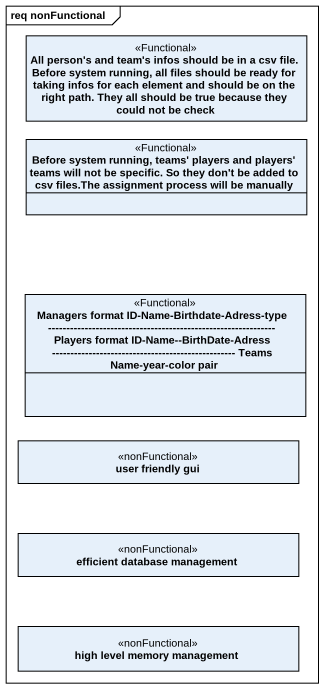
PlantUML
@startuml
mainframe req nonFunctional
hide circle
hide empty members
class "All person's and team's infos should be in a csv file. Before system running, all files should be ready for taking infos for each element and should be on the right path. They all should be true because they could not be check" as All_person_s_and_team_s <<Functional>>
class "Before system running, teams' players and players' teams will not be specific. So they don't be added to csv files.The assignment process will be manually" as Before_system_running_teams <<Functional>>
class "Managers format ID-Name-Birthdate-Adress-type ~--~--~--~--~--~--~--~--~--~--~--~--~--~--~--~--~--~--~--~--~--~--~--~--~--~--~--~--~--~--~-- Players format ID-Name~--BirthDate-Adress ~--~--~--~--~--~--~--~--~--~--~--~--~--~--~--~--~--~--~--~--~--~--~--~--~-- Teams Name-year-color pair" as Managers_format_ID_Name <<Functional>>
class "user friendly gui" as user_friendly_gui <<nonFunctional>>
class "efficient database management" as efficient_database <<nonFunctional>>
class "high level memory management" as high_level_memory_management <<nonFunctional>>
@enduml
